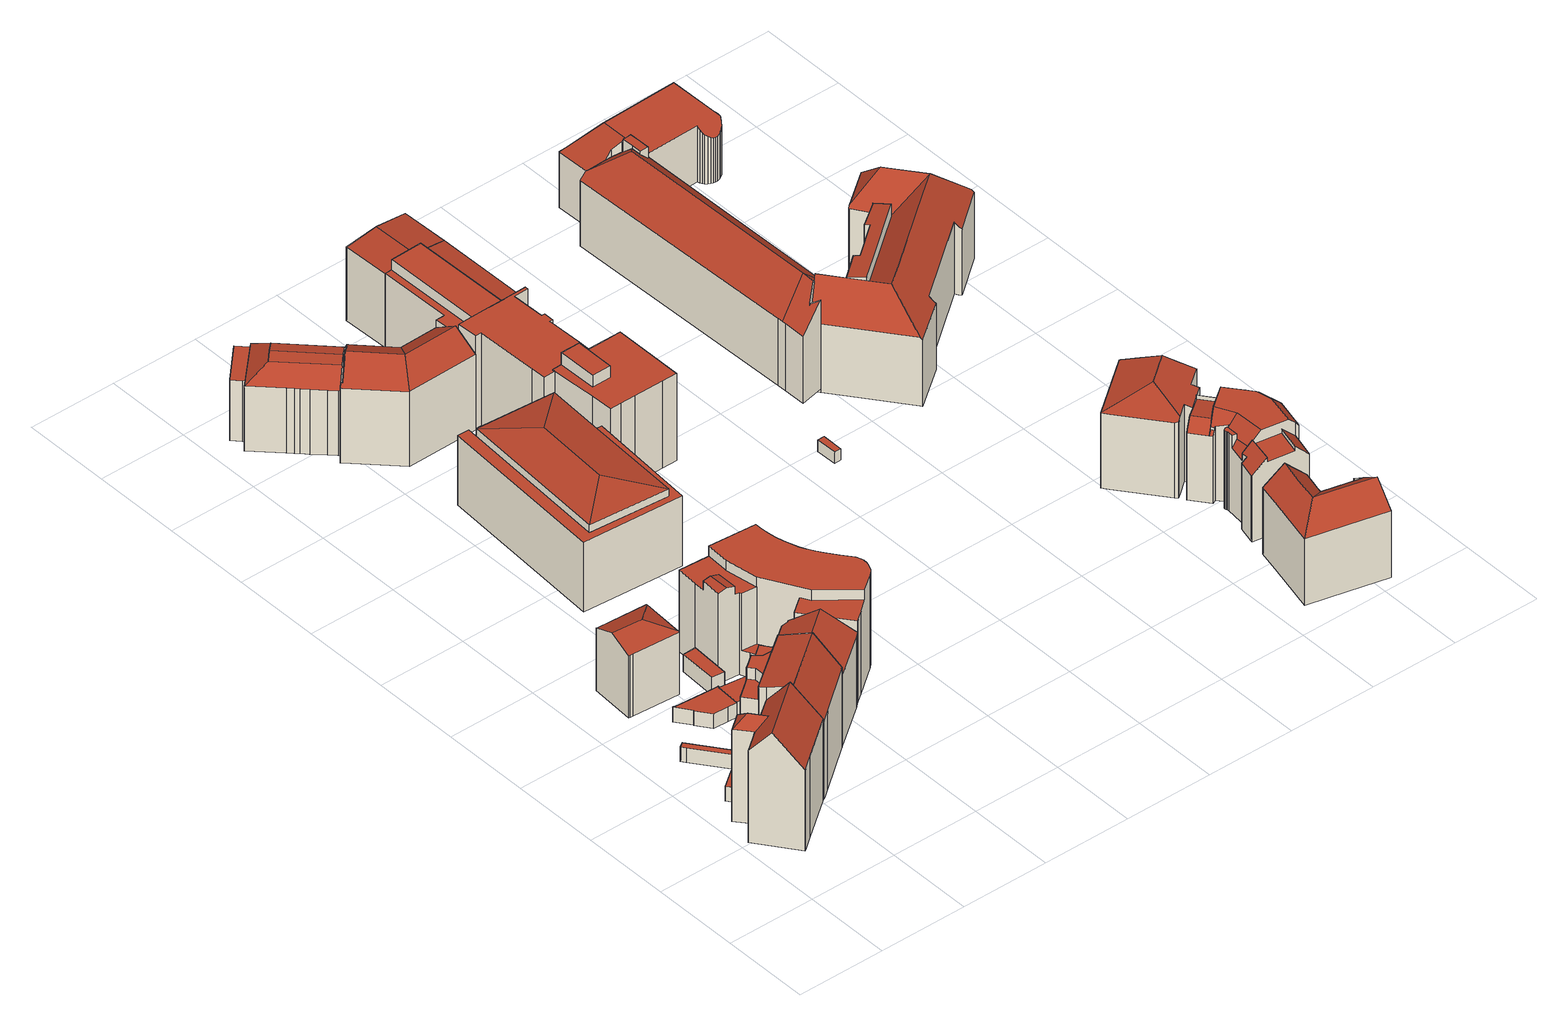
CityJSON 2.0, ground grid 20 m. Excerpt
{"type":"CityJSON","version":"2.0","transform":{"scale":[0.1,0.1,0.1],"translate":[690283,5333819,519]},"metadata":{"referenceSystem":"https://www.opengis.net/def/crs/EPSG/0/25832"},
"CityObjects":{
"building1":{"type":"Building","attributes":{"Gemeindeschluessel":"09162000","HoeheDach":"548.510","HoeheGrund":"521.537","Methode":"2000","NiedrigsteTraufeDesGebaeudes":"540.901","Geometrietyp2DReferenz":"3000","function":"31001_9998","roofType":"3100","measuredHeight":26.97,"storeysAboveGround":6},"geometry":[{"type":"MultiSurface","lod":"2","boundaries":[[[0,1,2,3,4]],[[5,6,7,8]],[[9,10,11,12,7,6]],[[13,3,2,14,15]],[[9,6,5,16]],[[17,18,12,11,19]],[[10,4,3,13,20,21,19,11]],[[2,1,22,23,14]],[[16,0,4,10,9]],[[8,7,12,18]],[[24,25,23,22]],[[26,25,24,27,28]],[[5,8,18,17,29,27,24,22,1,0,16]],[[17,19,21,29]],[[13,15,26,28,20]],[[27,29,21,20,28]],[[26,15,14,23,25]]],"semantics":{"surfaces":[{"type":"WallSurface"},{"type":"RoofSurface"},{"type":"GroundSurface"}],"values":[0,0,1,1,0,0,1,0,0,0,0,0,2,0,1,0,1]}}]},
"building2":{"type":"Building","attributes":{"Gemeindeschluessel":"09162000","HoeheDach":"527.874","HoeheGrund":"521.653","Methode":"2000","NiedrigsteTraufeDesGebaeudes":"525.206","Geometrietyp2DReferenz":"3000","function":"31001_9998","roofType":"1000","measuredHeight":6.22},"geometry":[{"type":"MultiSurface","lod":"2","boundaries":[[[30,31,32,33]],[[30,34,35,36,37,31]],[[38,39,40,41]],[[42,43,44,45]],[[46,47,48,49]],[[50,51,37,36]],[[51,50,39,38,43,42]],[[42,45,32,31,37,51]],[[43,38,41,46,49,34,30,33,44]],[[33,32,45,44]],[[49,48,35,34]],[[40,39,50,36,35,48,47]],[[41,40,47,46]]],"semantics":{"surfaces":[{"type":"WallSurface"},{"type":"RoofSurface"},{"type":"GroundSurface"}],"values":[0,0,0,0,0,0,0,1,2,0,0,1,0]}}]},
"building3":{"type":"Building","attributes":{"Gemeindeschluessel":"09162000","HoeheDach":"525.214","HoeheGrund":"521.693","Methode":"2000","NiedrigsteTraufeDesGebaeudes":"525.214","Geometrietyp2DReferenz":"3000","function":"51009_1610","roofType":"1000","measuredHeight":3.52},"geometry":[{"type":"MultiSurface","lod":"2","boundaries":[[[52,53,54,55]],[[56,57,53,52]],[[56,52,55,58,59]],[[59,60,57,56]],[[55,54,61,58]],[[60,61,54,53,57]],[[58,61,60,59]]],"semantics":{"surfaces":[{"type":"WallSurface"},{"type":"GroundSurface"},{"type":"RoofSurface"}],"values":[0,0,1,0,0,2,0]}}]},
"building4":{"type":"Building","attributes":{"Gemeindeschluessel":"09162000","HoeheDach":"547.714","HoeheGrund":"521.490","Methode":"2000","NiedrigsteTraufeDesGebaeudes":"540.031","Geometrietyp2DReferenz":"3000","function":"31001_1000","roofType":"3100","measuredHeight":26.22,"storeysAboveGround":7},"geometry":[{"type":"MultiSurface","lod":"2","boundaries":[[[62,63,64,65]],[[66,62,65,67,68,69]],[[70,71,72,73,74,75]],[[0,76,77,78]],[[79,80,81,82]],[[74,73,83,84]],[[82,81,85,86]],[[87,88,89,90]],[[91,92,88,87]],[[70,75,92,91]],[[84,93,94,89,88,92,75,74]],[[95,96,97,98,66,69]],[[99,100,101,16]],[[102,103,104,105]],[[0,16,101,106,76]],[[71,107,68,67,108,72]],[[79,90,89,94,109,110,80]],[[98,97,77,76,106,110,109]],[[103,111,112,99,16,0,78,96,95,107,71,70,91,87,90,79,82,86,104]],[[98,109,94,93,113,63,62,66]],[[86,85,105,104]],[[95,69,68,107]],[[64,63,113,83,73,72,108]],[[65,64,108,67]],[[100,99,112,114]],[[114,112,111,103,102]],[[78,77,97,96]],[[84,83,113,93]],[[102,105,85,81,80,110,106,101,100,114]]],"semantics":{"surfaces":[{"type":"WallSurface"},{"type":"RoofSurface"},{"type":"GroundSurface"}],"values":[0,1,0,0,0,0,0,0,0,0,1,0,0,0,0,0,0,1,2,0,0,0,1,0,0,0,0,0,1]}}]},
"building5":{"type":"Building","attributes":{"Gemeindeschluessel":"09162000","HoeheDach":"538.367","HoeheGrund":"521.370","Methode":"2000","NiedrigsteTraufeDesGebaeudes":"536.313","Geometrietyp2DReferenz":"3000","function":"31001_9998","roofType":"3200","measuredHeight":17,"storeysAboveGround":5},"geometry":[{"type":"MultiSurface","lod":"2","boundaries":[[[115,116,117,118,119,120]],[[121,122,123,124]],[[124,123,125,126]],[[125,123,122,127,115,120,128]],[[129,118,117,130]],[[131,132,128,120,119]],[[131,119,118,129]],[[127,116,115]],[[121,130,117,116,127,122]],[[121,124,126,132,131,129,130]],[[126,125,128,132]]],"semantics":{"surfaces":[{"type":"RoofSurface"},{"type":"WallSurface"},{"type":"GroundSurface"}],"values":[0,1,1,0,1,1,1,0,1,2,1]}}]},
"building6":{"type":"Building","attributes":{"Gemeindeschluessel":"09162000","HoeheDach":"524.961","HoeheGrund":"521.492","Methode":"2000","NiedrigsteTraufeDesGebaeudes":"524.961","Geometrietyp2DReferenz":"3000","function":"31001_2000","roofType":"1000","measuredHeight":3.47,"storeysAboveGround":1},"geometry":[{"type":"MultiSurface","lod":"2","boundaries":[[[133,134,135,136]],[[137,138,139,140]],[[141,142,143,144,137,140,133,136,145,146,147,148,149]],[[145,150,151,146]],[[143,152,153,144]],[[140,139,134,133]],[[147,154,155,148]],[[142,156,152,143]],[[149,157,158,141]],[[148,155,157,149]],[[146,151,154,147]],[[156,158,157,155,154,151,150,135,134,139,138,153,152]],[[156,142,141,158]],[[144,153,138,137]],[[136,135,150,145]]],"semantics":{"surfaces":[{"type":"WallSurface"},{"type":"GroundSurface"},{"type":"RoofSurface"}],"values":[0,0,1,0,0,0,0,0,0,0,0,2,0,0,0]}}]},
"building7":{"type":"Building","attributes":{"Gemeindeschluessel":"09162000","HoeheDach":"525.455","HoeheGrund":"521.355","Methode":"1000","NiedrigsteTraufeDesGebaeudes":"525.455","Geometrietyp2DReferenz":"3000","function":"51009_1610","roofType":"1000","measuredHeight":4.1},"geometry":[{"type":"MultiSurface","lod":"2","boundaries":[[[159,160,161,162]],[[163,164,165,166]],[[162,161,164,163]],[[166,165,160,159]],[[164,161,160,165]],[[159,162,163,166]]],"semantics":{"surfaces":[{"type":"WallSurface"},{"type":"RoofSurface"},{"type":"GroundSurface"}],"values":[0,0,0,0,1,2]}}]},
"building8":{"type":"Building","attributes":{"Gemeindeschluessel":"09162000","HoeheDach":"542.480","HoeheGrund":"521.300","Methode":"2000","NiedrigsteTraufeDesGebaeudes":"523.790","Geometrietyp2DReferenz":"3000","function":"31001_1000","roofType":"3100","measuredHeight":21.18,"storeysAboveGround":5},"geometry":[{"type":"MultiSurface","lod":"2","boundaries":[[[167,168,169,170,171,172,173,174,175,176,177,178,179]],[[180,181,182,183]],[[184,185,186,187,188,189,190,191,182,181]],[[192,193,194,195]],[[196,197,198,199]],[[200,201,202,203]],[[204,205,201,200]],[[206,184,181,180]],[[207,169,168,208]],[[209,210,202,201,205,211,171,170]],[[212,190,189,213]],[[199,198,214,215]],[[216,178,177,217]],[[216,218,219,220,179,178]],[[221,211,205,204]],[[207,208,196,199,215,222,223,218,216,217,206,180,183,224,212,213,225,226,227,228,229,221,204,200,203,230,231]],[[224,191,190,212]],[[225,188,187,226]],[[207,231,209,170,169]],[[228,173,172,229]],[[227,174,173,228]],[[167,179,220,195,194,232]],[[183,182,191,224]],[[203,202,210,230]],[[196,208,168,167,232,197]],[[198,197,232,194,193,233,234,214]],[[206,217,177,176,185,184]],[[218,223,233,193,192,219]],[[221,229,172,171,211]],[[230,210,209,231]],[[195,220,219,192]],[[213,189,188,225]],[[215,214,234,222]],[[227,226,187,186,175,174]],[[185,176,175,186]],[[222,234,233,223]]],"semantics":{"surfaces":[{"type":"RoofSurface"},{"type":"WallSurface"},{"type":"GroundSurface"}],"values":[0,1,0,1,1,1,1,1,1,0,1,1,1,1,1,2,1,1,1,1,1,1,1,1,1,0,1,1,1,1,0,1,1,1,1,1]}}]},
"building9":{"type":"Building","attributes":{"Gemeindeschluessel":"09162000","HoeheDach":"523.750","HoeheGrund":"521.349","Methode":"2000","NiedrigsteTraufeDesGebaeudes":"523.750","Geometrietyp2DReferenz":"3000","function":"31001_2000","roofType":"1000","measuredHeight":2.4,"storeysAboveGround":1},"geometry":[{"type":"MultiSurface","lod":"2","boundaries":[[[235,236,237,238]],[[239,240,236,235]],[[238,237,241,242]],[[243,244,245,246]],[[247,248,244,243]],[[246,245,249,250]],[[250,249,240,239]],[[241,237,236,240,249,245,244,248]],[[242,241,248,247]],[[235,238,242,247,243,246,250,239]]],"semantics":{"surfaces":[{"type":"WallSurface"},{"type":"RoofSurface"},{"type":"GroundSurface"}],"values":[0,0,0,0,0,0,0,1,0,2]}}]},
"building10":{"type":"Building","attributes":{"Gemeindeschluessel":"09162000","HoeheDach":"543.370","HoeheGrund":"521.260","Methode":"2000","NiedrigsteTraufeDesGebaeudes":"527.320","Geometrietyp2DReferenz":"3000","function":"31001_9998","roofType":"1000","measuredHeight":22.11,"storeysAboveGround":5},"geometry":[{"type":"MultiSurface","lod":"2","boundaries":[[[251,252,253,254]],[[255,256,257,258]],[[259,260,261,262,263,264]],[[265,266,262,261]],[[267,268,269,270,271,272,255,258]],[[273,274,275,276]],[[277,278,266,265]],[[279,269,268,280]],[[281,282,283,284]],[[285,286,287,288]],[[289,290,291,253,252,292,293,287,286,294,295,296,297,298,275,274,299,300,301,302,303,304,305,306,307]],[[308,299,274,273]],[[309,298,297,310]],[[276,275,298,309]],[[256,307,306,311]],[[312,296,295,313]],[[229,314,315,271,316]],[[281,284,221,229,316,317,279,280,318,319,260,259,320,321,322,323,324,325,308,273,276,309,310,312,313,326,285,288,327,328,251,254,329]],[[324,301,300,325]],[[263,262,266,278,330]],[[260,319,331,332,277,265,261]],[[323,302,301,324]],[[330,278,277,332]],[[289,307,256,255,272,333,334]],[[280,268,267,318]],[[321,320,335,336,305,304]],[[326,294,286,285]],[[316,271,270,317]],[[319,318,267,258,257,331]],[[313,295,294,326]],[[310,297,296,312]],[[271,315,333,272]],[[288,287,293,327]],[[325,300,299,308]],[[328,292,252,251]],[[335,320,259,264]],[[281,329,291,290,337,282]],[[263,330,332,331,257,256,311,336,335,264]],[[321,304,303,322]],[[317,270,269,279]],[[254,253,291,329]],[[284,283,338,221]],[[337,290,289,334]],[[327,293,292,328]],[[311,306,305,336]],[[338,283,282,337,334,333,315,314]],[[322,303,302,323]],[[221,338,314,229]]],"semantics":{"surfaces":[{"type":"WallSurface"},{"type":"RoofSurface"},{"type":"GroundSurface"}],"values":[0,0,0,1,1,0,1,0,0,0,1,0,0,0,0,0,0,2,0,0,0,0,0,0,0,0,0,0,0,0,0,0,0,0,0,0,0,1,0,0,0,0,0,0,0,1,0,0]}}]},
"building11":{"type":"Building","attributes":{"Gemeindeschluessel":"09162000","HoeheDach":"540.180","HoeheGrund":"520.917","Methode":"2000","NiedrigsteTraufeDesGebaeudes":"535.350","Geometrietyp2DReferenz":"3000","function":"31001_1000","roofType":"3100","measuredHeight":19.26,"storeysAboveGround":6},"geometry":[{"type":"MultiSurface","lod":"2","boundaries":[[[339,340,341,342,343,344,345,346,347,348,349,350,351,352,353,354,355,356]],[[357,358,347,346,359]],[[353,352,360,361,362,363,364]],[[354,365,366,355]],[[350,367,368,351]],[[345,369,359,346]],[[341,370,371,342]],[[348,372,373,349]],[[374,375,366,365,364,363,376]],[[376,362,377,358,357,378]],[[379,380,374,376,381]],[[382,379,381,378]],[[373,372,361,360,368,367]],[[347,358,377,372,348]],[[340,383,370,341]],[[340,339,380,379,382,383]],[[372,377,362,361]],[[339,356,375,374,380]],[[376,363,362]],[[349,373,367,350]],[[355,366,375,356]],[[376,378,381]],[[343,384,385,344]],[[342,371,384,343]],[[344,385,369,345]],[[353,364,365,354]],[[351,368,360,352]],[[357,359,369,385,384,371,370,383,382,378]]],"semantics":{"surfaces":[{"type":"GroundSurface"},{"type":"WallSurface"},{"type":"RoofSurface"}],"values":[0,1,1,1,1,1,1,1,2,2,2,2,2,1,1,1,1,1,2,1,1,1,1,1,1,1,1,2]}}]},
"building12":{"type":"Building","attributes":{"Gemeindeschluessel":"09162000","HoeheDach":"538.030","HoeheGrund":"521.270","Methode":"2000","NiedrigsteTraufeDesGebaeudes":"538.030","Geometrietyp2DReferenz":"3000","function":"51009_1610","roofType":"1000","measuredHeight":16.76},"geometry":[{"type":"MultiSurface","lod":"2","boundaries":[[[386,387,388,389]],[[390,388,387,391,392,393,394,395]],[[396,397,398,399,400,401,402,386,389]],[[386,402,391,387]],[[401,400,399,393,392]],[[398,397,395,394]],[[398,394,393,399]],[[397,396,390,395]],[[396,389,388,390]],[[402,401,392,391]]],"semantics":{"surfaces":[{"type":"WallSurface"},{"type":"RoofSurface"},{"type":"GroundSurface"}],"values":[0,1,2,0,0,0,0,0,0,0]}}]},
"building13":{"type":"Building","attributes":{"Gemeindeschluessel":"09162000","HoeheDach":"541.578","HoeheGrund":"521.130","Methode":"1000","NiedrigsteTraufeDesGebaeudes":"539.750","Geometrietyp2DReferenz":"3000","function":"31001_9998","roofType":"3200","measuredHeight":20.45,"storeysAboveGround":2},"geometry":[{"type":"MultiSurface","lod":"2","boundaries":[[[403,404,405,406,407]],[[408,409,410,411,412,413,414,415]],[[403,407,416]],[[408,404,403,409]],[[417,405,415,414,413,418]],[[419,420,418,413,412,411]],[[406,405,417,418,420]],[[416,407,406,420,419]],[[410,409,403,416,419,411]],[[408,415,405,404]]],"semantics":{"surfaces":[{"type":"RoofSurface"},{"type":"GroundSurface"},{"type":"WallSurface"}],"values":[0,1,0,2,2,2,0,0,2,2]}}]},
"building14":{"type":"Building","attributes":{"Gemeindeschluessel":"09162000","HoeheDach":"540.750","HoeheGrund":"519.230","Methode":"2000","NiedrigsteTraufeDesGebaeudes":"537.146","Geometrietyp2DReferenz":"3000","function":"31001_1000","roofType":"3100","measuredHeight":21.52,"storeysAboveGround":5},"geometry":[{"type":"MultiSurface","lod":"2","boundaries":[[[421,422,423,424,425,426,427,428,429,430,431,432,433,434,435,436,437,438,439]],[[440,441,442,443,444,445,446,447,448]],[[433,432,447,446,445,434]],[[424,449,450,451,425]],[[452,423,422,421,453,454]],[[423,452,449,424]],[[427,455,456,428]],[[438,441,457,439]],[[426,425,451,458,455,427]],[[439,457,453,421]],[[437,442,441,438]],[[449,452,454,440,450]],[[459,429,428,456]],[[429,459,460,430]],[[443,442,437,436,435,444]],[[434,445,444,435]],[[454,453,457,441,440]],[[458,451,450,440,448,460,459,456,455]],[[460,448,447,432,431,430]]],"semantics":{"surfaces":[{"type":"GroundSurface"},{"type":"RoofSurface"},{"type":"WallSurface"}],"values":[0,1,2,2,2,2,2,2,2,2,2,1,2,2,2,2,1,1,2]}}]},
"building15":{"type":"Building","attributes":{"Gemeindeschluessel":"09162000","HoeheDach":"523.808","HoeheGrund":"521.180","Methode":"1000","NiedrigsteTraufeDesGebaeudes":"523.808","Geometrietyp2DReferenz":"3000","function":"31001_2000","roofType":"1000","measuredHeight":2.63},"geometry":[{"type":"MultiSurface","lod":"2","boundaries":[[[461,462,463,464]],[[465,466,462,461]],[[467,468,469,470]],[[471,472,466,465]],[[470,469,472,471]],[[465,461,464,467,470,471]],[[464,463,468,467]],[[472,469,468,463,462,466]]],"semantics":{"surfaces":[{"type":"WallSurface"},{"type":"GroundSurface"},{"type":"RoofSurface"}],"values":[0,0,0,0,0,1,0,2]}}]},
"building16":{"type":"Building","attributes":{"Gemeindeschluessel":"09162000","HoeheDach":"544.648","HoeheGrund":"521.000","Methode":"2000","NiedrigsteTraufeDesGebaeudes":"541.812","Geometrietyp2DReferenz":"3000","function":"31001_9998","roofType":"1000","measuredHeight":23.65,"storeysAboveGround":6},"geometry":[{"type":"MultiSurface","lod":"2","boundaries":[[[473,474,475,476]],[[477,478,479,480]],[[481,482,483,484]],[[473,485,486,480,479,487,488,474]],[[489,490,486,485]],[[476,475,491,492]],[[493,482,481,494]],[[495,496,497,498]],[[491,495,498,492]],[[499,500,478,477]],[[501,502,493,494]],[[483,482,493,502,496,495,491,475,474,488,499,477,480,486,490]],[[496,502,501,497]],[[483,490,489,484]],[[478,500,487,479]],[[497,501,494,481,484,489,485,473,476,492,498]],[[488,487,500,499]]],"semantics":{"surfaces":[{"type":"WallSurface"},{"type":"RoofSurface"},{"type":"GroundSurface"}],"values":[0,0,0,0,0,0,0,0,0,0,0,1,0,0,1,2,0]}}]},
"building17":{"type":"Building","attributes":{"Gemeindeschluessel":"09162000","HoeheDach":"541.606","HoeheGrund":"519.471","Methode":"1000","NiedrigsteTraufeDesGebaeudes":"541.606","Geometrietyp2DReferenz":"3000","function":"31001_9998","roofType":"1000","measuredHeight":22.14,"storeysAboveGround":6},"geometry":[{"type":"MultiSurface","lod":"2","boundaries":[[[503,504,505,506,507,508]],[[509,510,511,512]],[[513,514,515,516]],[[517,518,519,520]],[[521,522,523,524]],[[508,507,525,526]],[[527,528,518,517]],[[529,530,531,532]],[[504,503,508,526,533,513,516,527,517,520,534,521,524,535,529,532,536,509,512,537,538]],[[539,523,522,540,519,518,528,515,514,541,525,507,506,505,542,543,511,510,544,531,530]],[[536,544,510,509]],[[538,542,505,504]],[[524,523,539,535]],[[535,539,530,529]],[[516,515,528,527]],[[534,540,522,521]],[[533,541,514,513]],[[543,542,538,537,512,511]],[[526,525,541,533]],[[532,531,544,536]],[[520,519,540,534]]],"semantics":{"surfaces":[{"type":"WallSurface"},{"type":"GroundSurface"},{"type":"RoofSurface"}],"values":[0,0,0,0,0,0,0,0,1,2,0,0,0,0,0,0,0,0,0,0,0]}}]},
"building18":{"type":"Building","attributes":{"Gemeindeschluessel":"09162000","HoeheDach":"541.369","HoeheGrund":"520.390","Methode":"2000","NiedrigsteTraufeDesGebaeudes":"538.849","Geometrietyp2DReferenz":"3000","function":"31001_1000","roofType":"1000","measuredHeight":20.98,"storeysAboveGround":6},"geometry":[{"type":"MultiSurface","lod":"2","boundaries":[[[545,546,547,548,549,550]],[[551,552,553,554]],[[555,556,557,558]],[[554,553,559,560]],[[561,562,552,551]],[[563,564,565,566,567,568,561,551,554,560,569,570,571,572,573]],[[549,574,575,550]],[[558,557,574,549,548,547,573,572,571,570,569,576]],[[565,564,545,550,575,577,566]],[[563,546,545,564]],[[577,575,574,557,556]],[[563,573,547,546]],[[567,566,577,556,555,578,568]],[[568,578,562,561]],[[560,559,576,569]],[[578,555,558,576,559,553,552,562]]],"semantics":{"surfaces":[{"type":"RoofSurface"},{"type":"WallSurface"},{"type":"GroundSurface"}],"values":[0,1,1,1,1,2,1,1,1,1,0,1,1,1,1,0]}}]},
"building19":{"type":"Building","attributes":{"Gemeindeschluessel":"09162000","HoeheDach":"539.666","HoeheGrund":"521.200","Methode":"1000","NiedrigsteTraufeDesGebaeudes":"538.842","Geometrietyp2DReferenz":"3000","function":"31001_1000","roofType":"3100","measuredHeight":18.47,"storeysAboveGround":6},"geometry":[{"type":"MultiSurface","lod":"2","boundaries":[[[547,579,580,581,582]],[[581,580,583,584,585,586]],[[587,588,586,585]],[[582,581,586,588]],[[589,590,587,585,584,583,591]],[[583,580,579,591]],[[590,589,547,582,588,587]],[[591,579,547,589]]],"semantics":{"surfaces":[{"type":"RoofSurface"},{"type":"WallSurface"},{"type":"GroundSurface"}],"values":[0,1,1,0,2,1,1,1]}}]},
"building20":{"type":"Building","attributes":{"Gemeindeschluessel":"09162000","HoeheDach":"523.880","HoeheGrund":"521.190","Methode":"2000","NiedrigsteTraufeDesGebaeudes":"523.880","Geometrietyp2DReferenz":"3000","function":"31001_2000","roofType":"1000","measuredHeight":2.69},"geometry":[{"type":"MultiSurface","lod":"2","boundaries":[[[592,593,594,595]],[[596,597,594,593]],[[598,597,596,599]],[[599,596,593,592]],[[592,595,598,599]],[[595,594,597,598]]],"semantics":{"surfaces":[{"type":"WallSurface"},{"type":"RoofSurface"},{"type":"GroundSurface"}],"values":[0,1,0,0,2,0]}}]},
"building21":{"type":"Building","attributes":{"Gemeindeschluessel":"09162000","HoeheDach":"541.370","HoeheGrund":"521.330","Methode":"2000","NiedrigsteTraufeDesGebaeudes":"534.612","Geometrietyp2DReferenz":"3000","function":"31001_1000","roofType":"3100","measuredHeight":20.04},"geometry":[{"type":"MultiSurface","lod":"2","boundaries":[[[600,601,602,603,604,605,606,607,608,609,610,611,612,613,614,615,616,617]],[[618,602,601,600,617,619,620,621]],[[603,602,618,622,623,604]],[[610,609,608,624,625,626]],[[616,627,619,617]],[[628,629,630,631,632,623]],[[630,624,608,607,606,631]],[[612,611,610,626,633,634,635]],[[636,637,627,616,615,614]],[[638,621,620,619,627,637,636,639,635,634,628]],[[639,636,614,613,612,635]],[[622,618,621,638,628,623]],[[623,632,631,606,605,604]],[[634,633,626,625,624,630,629,628]]],"semantics":{"surfaces":[{"type":"GroundSurface"},{"type":"WallSurface"},{"type":"RoofSurface"}],"values":[0,1,1,1,1,2,1,1,1,2,1,2,1,2]}}]},
"building22":{"type":"Building","attributes":{"Gemeindeschluessel":"09162000","HoeheDach":"544.070","HoeheGrund":"521.364","Methode":"2000","NiedrigsteTraufeDesGebaeudes":"537.060","Geometrietyp2DReferenz":"3000","function":"31001_3051","roofType":"3200","measuredHeight":22.71,"storeysAboveGround":3},"geometry":[{"type":"MultiSurface","lod":"2","boundaries":[[[640,641,642,643,644]],[[645,646,647,648]],[[644,643,649,650,651,652]],[[653,654,655,656]],[[657,658,659,660,661,662]],[[663,664,654,653]],[[648,647,665,666]],[[657,662,667,668]],[[669,670,646,645]],[[671,672,673,674]],[[668,667,675,676]],[[677,678,679,680]],[[676,675,642,641]],[[663,666,665,681,664]],[[682,683,670,669]],[[671,684,652,651,672]],[[685,686,680,679]],[[674,673,683,682]],[[685,679,678,655,654,664,681,650,649,660,659]],[[640,644,652,684]],[[659,658,686,685]],[[642,675,667,662,661,649,643]],[[650,681,665,647,646,670,683,673,672,651]],[[661,660,649]],[[656,655,678,677]],[[658,657,668,676,641,640,684,671,674,682,669,645,648,666,663,653,656,677,680,686]]],"semantics":{"surfaces":[{"type":"WallSurface"},{"type":"RoofSurface"},{"type":"GroundSurface"}],"values":[0,0,1,0,0,0,0,0,0,0,0,0,0,0,0,0,0,0,1,0,0,1,1,1,0,2]}}]},
"building23":{"type":"Building","attributes":{"Gemeindeschluessel":"09162000","HoeheDach":"541.992","HoeheGrund":"521.480","Methode":"1000","NiedrigsteTraufeDesGebaeudes":"539.420","Geometrietyp2DReferenz":"3000","function":"31001_1000","roofType":"3200","measuredHeight":20.51},"geometry":[{"type":"MultiSurface","lod":"2","boundaries":[[[687,688,689,690]],[[691,692,693,694]],[[690,695,696,697,698,699,700,701,702,703,704,705,706,707,708,691,694,687]],[[699,709,710,700]],[[711,692,691,708,707,712]],[[700,710,713,701]],[[706,714,712,707]],[[715,716,717,705,704,703]],[[718,711,712,714,717,716]],[[699,698,697,719,720,709]],[[690,689,721,695]],[[702,701,713,722,715,703]],[[695,721,723,696]],[[722,713,710,709,720,718,716,715]],[[705,717,714,706]],[[696,723,719,697]],[[719,723,721,689,688,693,692,711,718,720]],[[694,693,688,687]]],"semantics":{"surfaces":[{"type":"WallSurface"},{"type":"GroundSurface"},{"type":"RoofSurface"}],"values":[0,0,1,0,0,0,0,0,2,0,0,0,0,2,0,0,2,0]}}]},
"building24":{"type":"Building","attributes":{"Gemeindeschluessel":"09162000","HoeheDach":"541.720","HoeheGrund":"521.342","Methode":"2000","NiedrigsteTraufeDesGebaeudes":"536.214","Geometrietyp2DReferenz":"3000","function":"31001_1000","roofType":"1000","measuredHeight":20.38,"storeysAboveGround":5},"geometry":[{"type":"MultiSurface","lod":"2","boundaries":[[[724,725,726,727,728,729]],[[730,731,726,725]],[[732,733,734,735]],[[736,737,738,739]],[[740,741,742,743]],[[728,727,744,745]],[[746,747,748,742,741,749,750,751,752,753,754]],[[755,756,757,758,759]],[[760,761,762,763,764,765,766]],[[767,768,769,770,771,772,773,774]],[[775,752,751,776]],[[777,778,779,780,755,759,781,782]],[[783,784,785,768,767]],[[786,743,787,788]],[[789,790,784,791]],[[792,750,749,793]],[[794,758,757,795]],[[771,770,796,797]],[[798,799,800,797,796,801]],[[736,739,794,795,802,803,804,805,806,807,808,809,775,776,792,793,810,730,725,724,732,735,799,798,811,812,813,814,790,789]],[[810,793,749,741,740,815]],[[743,786,778,777,816,817,815,740]],[[772,818,734,733,819]],[[814,813,820,769,768,785]],[[802,795,757,756,821,822,765,764]],[[729,728,745,819]],[[771,797,800,818,772]],[[767,774,816,777,782,823,783]],[[776,751,750,792]],[[772,819,745,744,773]],[[808,754,753,809]],[[803,763,762,804]],[[806,747,746,807]],[[779,778,766,765,822]],[[806,805,761,760,788,787,748,747]],[[807,746,754,808]],[[814,785,784,790]],[[760,766,778,786,788]],[[727,726,731,817,816,774,773,744]],[[743,742,748,787]],[[798,801,824,811]],[[811,824,825,812]],[[809,753,752,775]],[[781,738,737,791,823,782]],[[794,739,738,781,759,758]],[[799,735,734,818,800]],[[802,764,763,803]],[[823,791,784,783]],[[821,756,755,780]],[[736,789,791,737]],[[732,724,729,819,733]],[[812,825,820,813]],[[804,762,761,805]],[[779,822,821,780]],[[730,810,815,817,731]],[[769,820,825,824,801,796,770]]],"semantics":{"surfaces":[{"type":"WallSurface"},{"type":"RoofSurface"},{"type":"GroundSurface"}],"values":[0,0,0,0,0,0,1,1,1,0,0,0,1,1,0,0,0,0,0,2,0,1,1,0,0,1,1,1,0,0,0,0,0,0,0,0,0,0,1,0,0,0,0,1,0,0,0,1,0,0,0,0,0,1,0,1]}}]},
"building25":{"type":"Building","attributes":{"Gemeindeschluessel":"09162000","HoeheDach":"541.630","HoeheGrund":"521.560","Methode":"1000","NiedrigsteTraufeDesGebaeudes":"541.630","Geometrietyp2DReferenz":"3000","function":"31001_3051","roofType":"1000","measuredHeight":20.07},"geometry":[{"type":"MultiSurface","lod":"2","boundaries":[[[826,827,828,829]],[[830,831,827,826]],[[832,833,834,835]],[[835,834,836,837]],[[828,827,831,838,836,834,833]],[[837,836,838,839]],[[839,838,831,830]],[[832,835,837,839,830,826,829]],[[829,828,833,832]]],"semantics":{"surfaces":[{"type":"WallSurface"},{"type":"RoofSurface"},{"type":"GroundSurface"}],"values":[0,0,0,0,1,0,0,2,0]}}]},
"building26":{"type":"Building","attributes":{"Gemeindeschluessel":"09162000","HoeheDach":"540.228","HoeheGrund":"521.320","Methode":"1000","NiedrigsteTraufeDesGebaeudes":"539.511","Geometrietyp2DReferenz":"3000","function":"31001_3051","roofType":"2100","measuredHeight":18.91,"storeysAboveGround":4},"geometry":[{"type":"MultiSurface","lod":"2","boundaries":[[[840,841,842,843]],[[844,845,846,847,840,843,848,849,850,851,852]],[[853,854,855,850,849,848]],[[846,856,857,847]],[[845,858,856,846]],[[847,857,841,840]],[[843,842,853,848]],[[859,860,852,851,850,855]],[[845,844,852,860,861,858]],[[858,861,860,859,855,854,853,842,841,857,856]]],"semantics":{"surfaces":[{"type":"WallSurface"},{"type":"GroundSurface"},{"type":"RoofSurface"}],"values":[0,1,0,0,0,0,0,0,0,2]}}]},
"building27":{"type":"Building","attributes":{"Gemeindeschluessel":"09162000","HoeheDach":"544.057","HoeheGrund":"520.470","Methode":"2000","NiedrigsteTraufeDesGebaeudes":"536.199","Geometrietyp2DReferenz":"3000","function":"31001_3051","roofType":"3200","measuredHeight":23.59,"storeysAboveGround":3},"geometry":[{"type":"MultiSurface","lod":"2","boundaries":[[[862,863,864,865,866,867,868,869,870]],[[871,872,873,874]],[[875,876,877,878,879,880]],[[881,882,883,884]],[[872,885,886,862,887,888,873]],[[870,869,889,890,884,883]],[[886,891,892,893,894,895,896,897,879,878,877,898,899,900,865,864,863,862]],[[901,893,892,902]],[[903,904,905]],[[894,893,901,906,907,895]],[[908,865,900,909,910,911,912,904,903]],[[913,914,866,865,908,903,905,915]],[[915,905,904,912,916,917,918,919]],[[920,921,922,902,892,891,886,885,872,871]],[[887,862,870,883,882,923,888]],[[924,898,877,876]],[[916,912,911,925]],[[926,927,928,867,866,914,913,929]],[[876,875,880,930,931,907,906,901,902,922,921,920,871,874,932,933,881,884,890,889,934,928,927,926,929,919,918,917,916,925,935,936,937,938,924]],[[933,923,882,881]],[[869,868,867,928,934,889]],[[910,909,936,935,925,911]],[[900,899,898,924,938,937,936,909]],[[873,888,923,933,932,874]],[[929,913,915,919]],[[907,931,930,880,879,897,896,895]]],"semantics":{"surfaces":[{"type":"RoofSurface"},{"type":"WallSurface"},{"type":"GroundSurface"}],"values":[0,1,1,1,0,1,0,1,0,1,0,0,1,1,0,1,1,1,2,1,1,1,1,1,1,1]}}]},
"building28":{"type":"Building","attributes":{"Gemeindeschluessel":"09162000","HoeheDach":"541.851","HoeheGrund":"521.260","Methode":"2000","NiedrigsteTraufeDesGebaeudes":"531.906","Geometrietyp2DReferenz":"3000","function":"31001_3051","roofType":"3100","measuredHeight":20.59,"storeysAboveGround":3},"geometry":[{"type":"MultiSurface","lod":"2","boundaries":[[[939,940,941,942]],[[943,944,945,946]],[[947,948,949,950]],[[951,952,953,954,955]],[[951,955,956,957,958]],[[959,960,961,962]],[[963,964,940,939]],[[965,966,941,940,964,952,951,958]],[[967,968,944,943]],[[969,970,971,972]],[[973,974,975,976]],[[977,978,979,971,970,980,981,982,975,974,983,945,944,968,965,958,957,984]],[[978,977,985,986]],[[953,952,964,963]],[[965,968,967,987,966]],[[988,989,960,959]],[[990,979,978,986]],[[962,961,991,992]],[[946,945,983,993]],[[967,943,946,993,973,976,994,995,996,969,972,990,986,985,997,998,988,959,962,992,947,950,954,953,963,939,942,987]],[[996,980,970,969]],[[999,1000,1001,984,957]],[[972,971,979,990]],[[976,975,982,994]],[[997,1001,1000,998]],[[977,984,1001,997,985]],[[993,983,974,973]],[[949,948,991,961,960,989,999,957,956]],[[988,998,1000,999,989]],[[954,950,949,956,955]],[[942,941,966,987]],[[995,981,980,996]],[[994,982,981,995]],[[992,991,948,947]]],"semantics":{"surfaces":[{"type":"WallSurface"},{"type":"RoofSurface"},{"type":"GroundSurface"}],"values":[0,0,0,0,1,0,0,1,0,0,0,1,0,0,0,0,0,0,0,2,0,1,0,0,0,0,0,1,0,0,0,0,0,0]}}]}
},
"vertices":[
[124,276,25],[81,244,25],[81,244,245],[82,245,243],[124,276,243],[96,119,25],[96,119,219],[68,97,219],[68,97,25],[188,188,219],[151,239,295],[28,146,295],[65,95,219],[77,213,269],[56,278,243],[52,245,269],[188,188,25],[1,183,25],[65,95,25],[1,183,244],[44,216,244],[34,208,244],[56,279,25],[56,279,243],[18,250,25],[18,250,243],[19,249,245],[46,216,25],[46,216,245],[34,208,25],
[118,290,27],[118,290,89],[116,288,89],[116,288,27],[96,317,27],[96,317,62],[108,303,62],[108,303,89],[56,279,27],[56,279,62],[61,282,62],[61,282,27],[81,244,89],[81,244,27],[124,276,27],[124,276,89],[46,302,27],[46,302,62],[85,331,62],[85,331,27],[63,269,62],[63,269,89],
[69,452,27],[69,452,62],[143,352,62],[143,352,27],[58,444,27],[58,444,62],[132,344,27],[64,435,27],[64,435,62],[132,344,62],
[150,314,240],[150,314,268],[150,337,268],[150,337,240],[117,290,240],[139,350,240],[132,344,240],[96,317,240],[220,410,25],[143,352,25],[143,352,268],[169,372,268],[169,372,240],[220,410,240],[124,276,274],[116,288,270],[116,288,25],[317,285,25],[317,285,214],[315,284,214],[315,284,25],[185,357,268],[185,357,240],[313,283,215],[313,283,25],[237,391,25],[237,391,240],[242,384,240],[242,384,25],[222,412,25],[222,412,240],[206,356,240],[244,383,240],[96,317,25],[118,290,25],[118,290,270],[117,290,270],[191,191,25],[191,191,213],[188,188,212],[216,207,211],[216,207,25],[314,282,25],[314,282,213],[154,234,287],[132,344,25],[139,350,268],[244,383,270],[284,330,287],[194,191,25],[192,189,25],[206,356,268],[192,189,210],
[143,653,194],[194,698,174],[194,701,173],[82,708,173],[78,708,173],[74,658,194],[187,599,24],[187,599,173],[81,606,173],[81,606,24],[74,606,173],[74,606,24],[187,602,174],[71,607,173],[82,708,24],[194,701,24],[78,708,24],[71,607,24],
[170,480,25],[170,480,60],[148,511,60],[148,511,25],[224,477,25],[224,477,60],[204,478,60],[204,478,25],[228,537,25],[230,537,25],[230,532,25],[227,533,25],[149,512,25],[125,545,25],[127,546,25],[127,544,25],[209,538,25],[149,512,60],[125,545,60],[230,532,60],[227,533,60],[127,546,60],[127,544,60],[230,537,60],[209,538,60],[228,537,60],
[233,559,24],[233,559,65],[237,646,65],[237,646,24],[267,646,24],[267,646,65],[262,557,65],[262,557,24],
[231,400,190],[237,391,196],[242,384,201],[274,342,235],[382,423,235],[352,463,203],[345,472,196],[342,470,196],[331,474,190],[283,438,190],[285,436,191],[269,424,191],[267,426,190],[224,477,23],[224,477,61],[227,533,61],[227,533,23],[256,475,61],[283,438,61],[331,474,61],[282,490,61],[282,492,61],[284,508,61],[286,525,61],[230,532,61],[248,438,48],[248,438,55],[261,421,55],[261,421,48],[222,412,23],[222,412,65],[220,410,65],[220,410,23],[422,364,23],[422,364,190],[415,358,190],[415,358,23],[421,364,23],[421,364,190],[256,475,23],[242,384,23],[237,391,23],[317,285,190],[319,287,190],[425,367,190],[286,525,23],[284,508,23],[209,425,65],[209,425,23],[269,424,23],[285,436,23],[256,443,23],[256,443,48],[267,426,48],[425,367,23],[238,446,23],[246,436,23],[230,532,23],[282,492,23],[282,490,23],[342,470,23],[345,472,23],[352,463,23],[319,287,23],[317,285,23],[231,400,65],[246,436,56],[238,446,56],
[323,479,24],[323,479,48],[322,479,48],[322,479,24],[328,494,24],[328,494,48],[284,492,48],[284,492,24],[284,508,24],[284,508,48],[286,508,48],[286,508,24],[282,492,24],[282,492,48],[327,495,48],[327,495,24],
[521,442,23],[521,442,243],[516,436,243],[516,436,23],[347,564,83],[347,564,219],[313,567,219],[313,567,83],[267,646,23],[263,576,23],[263,576,239],[266,622,240],[266,622,219],[267,646,219],[282,574,244],[282,621,244],[320,551,83],[329,531,83],[341,510,83],[354,490,83],[365,473,83],[388,490,83],[463,582,23],[463,582,243],[471,567,243],[471,567,23],[301,573,239],[301,619,239],[341,510,23],[329,531,23],[444,381,23],[444,381,218],[429,370,218],[429,370,23],[530,473,23],[530,473,243],[530,465,243],[530,465,23],[399,468,243],[476,406,243],[510,430,243],[525,449,243],[528,457,243],[528,481,243],[525,489,243],[506,513,243],[488,538,243],[479,552,243],[458,598,243],[453,614,243],[449,631,243],[447,648,243],[446,666,243],[446,683,243],[338,691,243],[335,637,243],[347,564,243],[458,598,23],[479,552,23],[488,538,23],[335,637,219],[506,513,23],[525,489,23],[352,463,218],[365,473,218],[365,473,23],[354,490,23],[320,551,23],[311,572,23],[270,696,23],[446,683,23],[446,666,23],[447,648,23],[449,631,23],[453,614,23],[528,481,23],[528,457,23],[525,449,23],[510,430,23],[301,619,219],[311,572,219],[301,573,219],[388,490,218],[399,468,218],[270,696,219],[338,691,219],[476,406,218],[425,367,218],
[215,1593,19],[169,1548,19],[167,1551,19],[153,1565,19],[129,1588,19],[117,1601,19],[109,1609,19],[98,1620,19],[43,1675,19],[63,1695,19],[59,1698,19],[42,1716,19],[113,1787,19],[134,1766,19],[179,1721,19],[193,1706,19],[252,1647,19],[261,1637,19],[44,1674,174],[43,1675,172],[98,1620,174],[134,1766,164],[135,1765,164],[135,1765,172],[164,1736,172],[179,1721,172],[193,1706,172],[252,1647,172],[42,1716,164],[113,1787,164],[109,1609,174],[167,1551,174],[153,1565,174],[63,1695,164],[59,1698,164],[233,1610,208],[261,1637,172],[136,1708,208],[63,1695,172],[97,1670,208],[213,1591,212],[215,1593,211],[116,1689,212],[194,1572,208],[169,1548,174],[129,1588,174],[117,1601,174],
[434,1141,23],[434,1141,190],[459,1140,190],[459,1140,23],[439,885,190],[419,901,190],[238,915,190],[264,1291,190],[238,1292,190],[211,900,190],[439,885,23],[211,900,23],[238,1292,23],[264,1291,23],[262,1268,23],[238,915,23],[419,901,23],
[419,901,208],[434,1141,208],[442,1255,208],[346,1171,226],[334,998,226],[434,1141,21],[419,901,21],[238,915,21],[237,915,21],[262,1267,21],[262,1268,21],[417,1257,21],[442,1255,21],[238,915,208],[417,1257,208],[262,1268,208],[237,915,208],[262,1267,208],
[422,1515,2],[422,1514,2],[422,1506,2],[424,1459,2],[260,1456,2],[171,1546,2],[169,1548,2],[176,1555,2],[179,1553,2],[212,1585,2],[217,1591,2],[248,1621,2],[247,1621,2],[246,1622,2],[261,1637,2],[263,1636,2],[320,1578,2],[332,1566,2],[420,1568,2],[296,1511,218],[332,1566,182],[320,1578,182],[263,1636,182],[261,1637,182],[246,1622,194],[247,1621,194],[248,1621,194],[217,1591,218],[424,1459,182],[260,1456,182],[260,1456,181],[422,1506,213],[422,1515,217],[422,1514,218],[169,1548,181],[176,1555,187],[420,1568,182],[171,1546,181],[179,1553,187],[212,1585,213],
[321,1693,22],[321,1693,48],[360,1732,48],[360,1732,22],[314,1686,22],[314,1686,48],[389,1733,22],[389,1733,48],[391,1626,48],[391,1626,22],[385,1620,22],[385,1620,48],
[559,1292,20],[559,1292,228],[598,1292,228],[598,1292,20],[490,1202,228],[490,1202,256],[489,1291,256],[489,1291,228],[474,1131,20],[474,1131,228],[472,1181,228],[472,1181,20],[468,1290,20],[468,1290,228],[533,1291,256],[533,1291,228],[468,1284,20],[468,1284,228],[635,1293,228],[635,1293,20],[498,1131,228],[498,1131,20],[635,1131,228],[601,1131,228],[601,1131,20],[635,1131,20],[533,1202,228],[533,1202,256],[532,1131,20],[532,1131,228],
[562,1502,5],[588,1502,5],[588,1502,226],[562,1502,226],[555,1501,226],[555,1501,5],[497,1508,5],[497,1508,226],[536,1508,226],[536,1508,5],[564,1403,5],[564,1403,226],[557,1403,226],[557,1403,5],[559,1292,5],[559,1292,226],[468,1290,226],[468,1290,5],[442,1284,5],[442,1284,226],[441,1317,226],[441,1317,5],[557,1426,226],[557,1426,5],[559,1321,5],[559,1321,226],[424,1459,5],[424,1459,226],[422,1506,226],[422,1506,5],[564,1426,5],[468,1284,5],[438,1459,5],[444,1507,5],[562,1509,5],[588,1509,5],[438,1459,226],[468,1284,226],[564,1426,226],[588,1509,226],[562,1509,226],[444,1507,226],
[536,1508,204],[588,1509,198],[585,1738,198],[564,1737,201],[526,1736,205],[530,1508,205],[422,1515,14],[422,1515,200],[420,1568,200],[420,1568,14],[456,1507,200],[456,1507,224],[453,1734,224],[453,1734,200],[440,1568,200],[440,1568,14],[422,1506,14],[422,1506,200],[588,1509,14],[536,1508,14],[530,1508,14],[497,1508,14],[456,1507,14],[444,1507,14],[437,1734,14],[453,1734,14],[526,1736,14],[564,1737,14],[585,1738,14],[526,1736,224],[530,1508,224],[437,1734,200],[497,1508,224],[444,1507,200],
[582,1846,198],[514,1843,206],[508,1843,207],[511,1736,207],[514,1843,22],[508,1843,22],[434,1841,22],[434,1841,198],[437,1734,22],[437,1734,198],[585,1738,22],[511,1736,22],[582,1846,22],
[851,932,22],[851,932,49],[850,979,49],[850,979,22],[866,932,49],[866,980,49],[866,980,22],[866,932,22],
[1444,113,23],[1431,58,23],[1419,4,23],[1331,25,23],[1243,45,23],[1269,155,23],[1282,211,23],[1326,200,23],[1370,189,23],[1362,157,23],[1359,146,23],[1357,134,23],[1356,133,23],[1357,133,23],[1441,112,23],[1441,113,23],[1449,146,23],[1451,145,23],[1419,4,182],[1451,145,156],[1444,113,181],[1431,58,224],[1331,25,182],[1243,45,182],[1370,189,181],[1362,157,181],[1359,146,181],[1449,146,156],[1300,89,224],[1312,144,224],[1326,200,224],[1282,211,182],[1269,155,182],[1357,134,181],[1356,133,181],[1356,133,182],[1441,112,182],[1441,113,181],[1344,79,224],[1357,133,182],
[919,1173,24],[919,1153,24],[919,1153,184],[919,1162,184],[919,1173,184],[991,1735,24],[991,1735,186],[1006,1723,197],[1006,1723,24],[987,1183,251],[978,1662,251],[920,1726,194],[906,1725,181],[1010,1675,24],[1010,1675,219],[1030,1675,199],[1030,1675,24],[960,1131,24],[1047,1202,24],[1047,1202,191],[1046,1201,192],[987,1153,251],[960,1131,224],[1010,1696,24],[1010,1696,219],[1009,1723,196],[1009,1723,24],[973,1114,236],[973,1114,24],[963,1734,24],[963,1734,187],[953,1727,24],[953,1727,194],[953,1730,191],[953,1730,24],[920,1102,183],[920,1102,24],[1030,1699,24],[1030,1699,199],[1044,1699,185],[1044,1699,24],[1010,1698,219],[962,1730,24],[962,1730,191],[906,1725,24],[1053,1194,185],[1053,1194,24],
[1394,531,25],[1394,531,209],[1357,504,209],[1357,504,25],[1356,583,25],[1356,583,229],[1376,555,219],[1376,555,25],[1367,491,25],[1318,454,25],[1308,467,25],[1279,444,25],[1272,439,25],[1269,437,25],[1263,441,25],[1188,539,25],[1178,553,25],[1178,554,25],[1306,650,25],[1308,648,25],[1330,618,25],[1355,584,25],[1272,439,207],[1269,437,206],[1355,584,230],[1330,618,217],[1263,441,205],[1308,648,205],[1178,553,204],[1178,554,204],[1306,650,204],[1292,537,230],[1308,467,209],[1279,444,209],[1367,491,204],[1188,539,204],[1318,454,204],
[1308,384,23],[1317,388,23],[1317,388,201],[1315,388,198],[1315,388,192],[1308,384,185],[1333,369,23],[1333,369,207],[1278,424,23],[1278,424,184],[1282,427,188],[1282,427,23],[1435,288,23],[1435,288,204],[1427,290,213],[1427,290,23],[1326,364,198],[1326,364,210],[1326,337,210],[1326,337,198],[1311,395,198],[1311,395,192],[1316,352,210],[1317,350,210],[1316,339,210],[1323,364,210],[1321,364,210],[1318,363,210],[1316,361,210],[1315,358,210],[1315,355,210],[1398,293,211],[1383,237,211],[1413,232,181],[1424,274,181],[1427,289,182],[1313,306,189],[1311,290,191],[1300,292,181],[1291,256,180],[1290,251,181],[1322,246,211],[1335,303,211],[1379,446,227],[1399,462,205],[1399,462,175],[1369,439,210],[1369,439,200],[1325,406,204],[1325,406,219],[1331,410,227],[1316,361,23],[1318,363,23],[1354,300,227],[1335,303,206],[1335,303,201],[1398,293,201],[1427,289,213],[1413,291,227],[1421,393,227],[1440,408,206],[1425,428,206],[1327,304,198],[1316,339,180],[1313,306,172],[1451,357,23],[1440,408,23],[1451,357,205],[1321,364,23],[1323,364,23],[1424,274,23],[1413,232,23],[1343,473,210],[1343,473,200],[1367,491,23],[1318,454,23],[1318,454,202],[1367,491,183],[1290,251,23],[1291,256,23],[1300,292,23],[1311,290,23],[1317,350,23],[1316,352,23],[1315,355,23],[1315,358,23],[1326,364,23],[1383,470,23],[1389,475,23],[1390,474,23],[1425,428,23],[1326,364,199],[1352,367,227],[1330,367,203],[1299,440,204],[1304,390,184],[1390,474,175],[1383,237,201],[1322,246,201],[1428,355,227],[1383,470,183],[1389,475,175],
[1030,1699,26],[1030,1699,226],[1030,1675,226],[1030,1675,26],[1029,1724,26],[1029,1724,226],[1010,1675,26],[1010,1675,226],[1010,1696,226],[1010,1696,26],[1009,1723,226],[1009,1723,26],[1014,1723,226],[1014,1723,26],
[1137,1194,23],[1137,1194,207],[1210,1251,207],[1210,1251,23],[1146,1167,23],[1101,1133,23],[1077,1163,23],[1129,1204,23],[1203,1260,23],[1256,1296,23],[1256,1297,23],[1267,1281,23],[1276,1268,23],[1203,1260,205],[1256,1296,206],[1256,1297,206],[1077,1163,205],[1129,1204,205],[1101,1133,212],[1267,1281,209],[1276,1268,212],[1146,1167,212],
[1092,1051,251],[1138,1085,251],[1311,1217,251],[1358,1252,251],[1276,1269,182],[1276,1268,183],[1274,1267,183],[1101,1133,185],[1097,1138,179],[973,1114,15],[973,1114,179],[960,1131,179],[960,1131,15],[1355,1167,15],[1359,1162,15],[1359,1162,172],[1355,1167,178],[1350,1174,188],[1350,1174,15],[1053,1194,15],[1053,1194,179],[1077,1163,179],[1077,1163,15],[1007,1069,179],[1088,964,179],[1052,1103,251],[1004,1167,251],[1101,1133,15],[1097,1138,15],[1088,963,178],[1090,960,174],[1180,1027,173],[1177,1031,178],[1172,1037,187],[1173,1039,187],[1346,1171,188],[1447,1230,172],[1444,1234,178],[1443,1235,179],[1180,1027,15],[1090,960,15],[1301,1327,251],[1309,1393,192],[1232,1336,189],[1177,1031,15],[1172,1037,15],[1317,1305,251],[1439,1241,179],[1363,1340,179],[1345,1363,180],[1318,1400,179],[1256,1297,183],[1274,1272,182],[1229,1334,185],[1318,1400,15],[1309,1393,15],[1232,1336,15],[1229,1334,15],[1007,1069,15],[1088,964,15],[1088,963,15],[1047,1202,179],[1447,1230,15],[1345,1363,15],[1274,1272,15],[1276,1269,15],[1276,1268,15],[1256,1297,15],[1346,1171,15],[1173,1039,15],[1004,1167,15],[1047,1202,15],[1274,1267,15],[1363,1340,15],[1439,1241,15],[1443,1235,15],[1444,1234,15],
[1251,1742,23],[1251,1742,152],[1251,1736,152],[1251,1736,23],[1247,1720,23],[1247,1720,144],[1243,1715,139],[1243,1715,23],[962,1730,23],[962,1730,167],[953,1730,156],[953,1730,23],[1245,1847,156],[1247,1847,154],[1247,1847,23],[951,1838,23],[951,1838,156],[951,1837,156],[1011,1781,229],[1187,1786,229],[1006,1723,23],[1006,1723,221],[991,1735,203],[991,1735,23],[1248,1743,23],[1248,1743,155],[1250,1727,153],[1251,1731,152],[1249,1725,23],[1249,1725,151],[1206,1711,23],[1206,1711,136],[1202,1715,140],[1202,1715,23],[1232,1708,23],[1232,1708,131],[1226,1706,129],[1226,1706,23],[1195,1728,157],[1197,1723,151],[1199,1719,145],[1211,1709,133],[1216,1707,130],[1221,1706,129],[1238,1711,134],[1070,1725,158],[1195,1728,23],[1197,1723,23],[1251,1731,23],[1009,1723,23],[1009,1723,225],[1199,1719,23],[963,1734,169],[963,1734,23],[1238,1711,23],[1221,1706,23],[1216,1707,23],[1211,1709,23],[1029,1724,23],[1015,1723,23],[1012,1723,229],[1015,1723,226],[1029,1724,208]
]}
